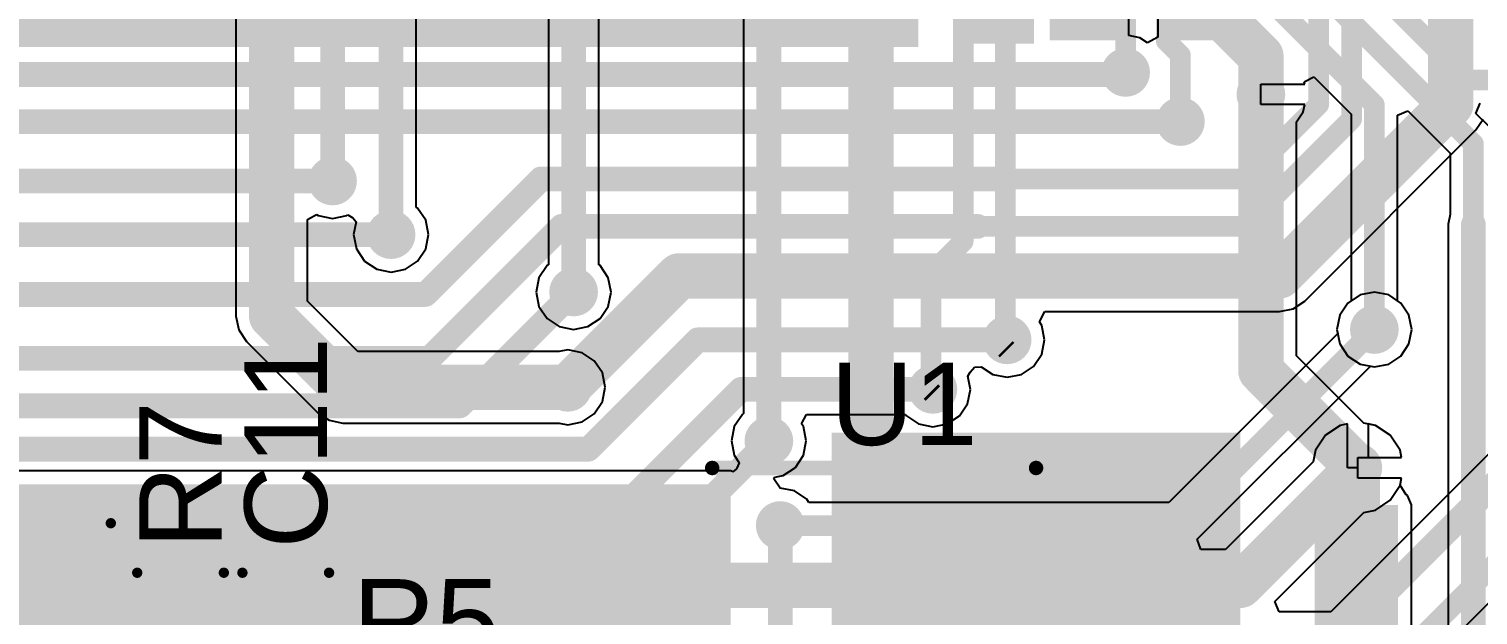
# Model space of a CAD drawing. Header units: millimetres. Extents: x 0 to 214, y 0 to 214.
# Drawn here: x 3.346 to 4.048, y 1.799 to 2.083 of the extents above; entities that cross this region are included whole.
import ezdxf

# ---------------------------------------------------------------- set-up
doc = ezdxf.new("R2010")
doc.units = ezdxf.units.MM
doc.header["$MEASUREMENT"] = 0
for name, color, linetype in [('BottomLayer', 5, 'Continuous'), ('BottomPaste', 16, 'Continuous'), ('BottomSolder', 6, 'Continuous'), ('TopLayer', 1, 'Continuous'), ('TopOverlay', 2, 'Continuous'), ('TopPaste', 8, 'Continuous'), ('TopSolder', 216, 'Continuous'), ('ViaHoleLayer', 16, 'Continuous')]:
    doc.layers.add(name, color=color, linetype=linetype)
doc.styles.add('Arial', font='', dxfattribs={"height": 0.2})
doc.styles.get('Arial').set_extended_font_data('Arial')

# ---------------------------------------------------------------- blocks, each defined once
blk = doc.blocks.new('RES_0603_B_4')
at = {"layer": 'BottomLayer'}
for points in [[(-0.045, -0.0175), (-0.045, 0.0175), (-0.015, 0.0175), (-0.015, -0.0175)], [(0.015, -0.0175), (0.015, 0.0175), (0.045, 0.0175), (0.045, -0.0175)]]:
    blk.add_hatch(color=5, dxfattribs=at).paths.add_polyline_path(points)
at = {"layer": 'BottomPaste'}
for points in [[(-0.045, -0.0175), (-0.045, 0.0175), (-0.015, 0.0175), (-0.015, -0.0175)], [(0.015, -0.0175), (0.015, 0.0175), (0.045, 0.0175), (0.045, -0.0175)]]:
    blk.add_hatch(color=16, dxfattribs=at).paths.add_polyline_path(points)
at = {"layer": 'BottomSolder'}
for points in [[(-0.049, -0.0215), (-0.049, 0.0215), (-0.011, 0.0215), (-0.011, -0.0215)], [(0.011, -0.0215), (0.011, 0.0215), (0.049, 0.0215), (0.049, -0.0215)]]:
    blk.add_hatch(color=6, dxfattribs=at).paths.add_polyline_path(points)
blk = doc.blocks.new('RES_0603_21')
at = {"layer": 'TopLayer'}
for points in [[(-0.015, 0.0175), (-0.015, -0.0175), (-0.045, -0.0175), (-0.045, 0.0175)], [(0.045, 0.0175), (0.045, -0.0175), (0.015, -0.0175), (0.015, 0.0175)]]:
    blk.add_hatch(color=1, dxfattribs=at).paths.add_polyline_path(points)
at = {"layer": 'TopPaste'}
for points in [[(-0.015, 0.0175), (-0.015, -0.0175), (-0.045, -0.0175), (-0.045, 0.0175)], [(0.045, 0.0175), (0.045, -0.0175), (0.015, -0.0175), (0.015, 0.0175)]]:
    blk.add_hatch(color=8, dxfattribs=at).paths.add_polyline_path(points)
at = {"layer": 'TopSolder'}
for points in [[(-0.011, 0.0215), (-0.011, -0.0215), (-0.049, -0.0215), (-0.049, 0.0215)], [(0.049, 0.0215), (0.049, -0.0215), (0.011, -0.0215), (0.011, 0.0215)]]:
    blk.add_hatch(color=216, dxfattribs=at).paths.add_polyline_path(points)
at = {"layer": 'TopOverlay', "const_width": 0.005}
for points in [[(0.049, 0.021), (-0.049, 0.021)], [(-0.049, -0.021), (-0.049, 0.021)], [(0.049, -0.021), (0.049, 0.021)], [(0.049, -0.021), (-0.049, -0.021)]]:
    blk.add_lwpolyline(points, dxfattribs=at)
at = {"layer": 'TopOverlay', "const_width": 0.0025}
for points in [[(-0.05025, 0.021, 1), (-0.04775, 0.021, 1)], [(-0.05025, 0.021, 1), (-0.04775, 0.021, 1)], [(0.04775, 0.021, 1), (0.05025, 0.021, 1)], [(0.04775, 0.021, 1), (0.05025, 0.021, 1)], [(-0.05025, -0.021, 1), (-0.04775, -0.021, 1)], [(-0.05025, -0.021, 1), (-0.04775, -0.021, 1)], [(0.04775, -0.021, 1), (0.05025, -0.021, 1)], [(0.04775, -0.021, 1), (0.05025, -0.021, 1)]]:
    blk.add_lwpolyline(points, format="xyb", close=True, dxfattribs=at)
blk = doc.blocks.new('C__0603_27')
at = {"layer": 'TopLayer'}
for points in [[(-0.015, 0.0175), (-0.015, -0.0175), (-0.045, -0.0175), (-0.045, 0.0175)], [(0.045, 0.0175), (0.045, -0.0175), (0.015, -0.0175), (0.015, 0.0175)]]:
    blk.add_hatch(color=1, dxfattribs=at).paths.add_polyline_path(points)
at = {"layer": 'TopPaste'}
for points in [[(-0.015, 0.0175), (-0.015, -0.0175), (-0.045, -0.0175), (-0.045, 0.0175)], [(0.045, 0.0175), (0.045, -0.0175), (0.015, -0.0175), (0.015, 0.0175)]]:
    blk.add_hatch(color=8, dxfattribs=at).paths.add_polyline_path(points)
at = {"layer": 'TopSolder'}
for points in [[(-0.01264, 0.01986), (-0.01264, -0.01986), (-0.04736, -0.01986), (-0.04736, 0.01986)], [(0.04736, 0.01986), (0.04736, -0.01986), (0.01264, -0.01986), (0.01264, 0.01986)]]:
    blk.add_hatch(color=216, dxfattribs=at).paths.add_polyline_path(points)
at = {"layer": 'TopOverlay', "const_width": 0.005}
for points in [[(-0.049, 0.021), (-0.018, 0.021)], [(-0.049, 0.021), (-0.049, -0.021)], [(0.018, 0.021), (0.049, 0.021)], [(0.049, 0.021), (0.049, -0.021)], [(-0.049, -0.021), (-0.018, -0.021)], [(0.018, -0.021), (0.049, -0.021)]]:
    blk.add_lwpolyline(points, dxfattribs=at)
at = {"layer": 'TopOverlay', "const_width": 0.0025}
for points in [[(-0.05025, 0.021, 1), (-0.04775, 0.021, 1)], [(-0.05025, 0.021, 1), (-0.04775, 0.021, 1)], [(-0.01925, 0.021, 1), (-0.01675, 0.021, 1)], [(0.01675, 0.021, 1), (0.01925, 0.021, 1)], [(0.04775, 0.021, 1), (0.05025, 0.021, 1)], [(0.04775, 0.021, 1), (0.05025, 0.021, 1)], [(-0.05025, -0.021, 1), (-0.04775, -0.021, 1)], [(-0.05025, -0.021, 1), (-0.04775, -0.021, 1)], [(-0.01925, -0.021, 1), (-0.01675, -0.021, 1)], [(0.01675, -0.021, 1), (0.01925, -0.021, 1)], [(0.04775, -0.021, 1), (0.05025, -0.021, 1)], [(0.04775, -0.021, 1), (0.05025, -0.021, 1)]]:
    blk.add_lwpolyline(points, format="xyb", close=True, dxfattribs=at)
blk = doc.blocks.new('RVT1E100M0405__31')
at = {"layer": 'TopLayer'}
for points in [[(-0.12205, 0.0315), (-0.01969, 0.0315), (-0.01969, -0.0315), (-0.12205, -0.0315)], [(0.01969, 0.0315), (0.12205, 0.0315), (0.12205, -0.0315), (0.01969, -0.0315)]]:
    blk.add_hatch(color=1, dxfattribs=at).paths.add_polyline_path(points)
at = {"layer": 'TopPaste'}
for points in [[(-0.12205, 0.0315), (-0.01969, 0.0315), (-0.01969, -0.0315), (-0.12205, -0.0315)], [(0.01969, 0.0315), (0.12205, 0.0315), (0.12205, -0.0315), (0.01969, -0.0315)]]:
    blk.add_hatch(color=8, dxfattribs=at).paths.add_polyline_path(points)
at = {"layer": 'TopSolder'}
for points in [[(-0.12605, 0.0355), (-0.01569, 0.0355), (-0.01569, -0.0355), (-0.12605, -0.0355)], [(0.01569, 0.0355), (0.12605, 0.0355), (0.12605, -0.0355), (0.01569, -0.0355)]]:
    blk.add_hatch(color=216, dxfattribs=at).paths.add_polyline_path(points)
at = {"layer": 'TopOverlay', "const_width": 0.005}
for points in [[(-0.037, 0.087), (-0.08325, 0.04075)], [(-0.037, 0.087), (0.085, 0.087)], [(0.085, 0.087), (0.085, 0.039)], [(-0.108, 0.065), (-0.108, 0.037)], [(-0.122, 0.051), (-0.094, 0.051)], [(-0.08325, 0.04075), (-0.08325, 0.035)], [(-0.08325, -0.035), (-0.08325, -0.04075)], [(-0.08325, -0.04075), (-0.037, -0.087)], [(0.085, -0.039), (0.085, -0.087)], [(-0.037, -0.087), (0.085, -0.087)]]:
    blk.add_lwpolyline(points, dxfattribs=at)
at = {"layer": 'TopOverlay', "const_width": 0.0025}
for points in [[(-0.03825, 0.087, 1), (-0.03575, 0.087, 1)], [(-0.03825, 0.087, 1), (-0.03575, 0.087, 1)], [(0.08375, 0.087, 1), (0.08625, 0.087, 1)], [(0.08375, 0.087, 1), (0.08625, 0.087, 1)], [(-0.10925, 0.065, 1), (-0.10675, 0.065, 1)], [(-0.12325, 0.051, 1), (-0.12075, 0.051, 1)], [(-0.09525, 0.051, 1), (-0.09275, 0.051, 1)], [(-0.0845, 0.04075, 1), (-0.082, 0.04075, 1)], [(-0.0845, 0.04075, 1), (-0.082, 0.04075, 1)], [(-0.10925, 0.037, 1), (-0.10675, 0.037, 1)], [(-0.0845, 0.035, 1), (-0.082, 0.035, 1)], [(0.08375, 0.039, 1), (0.08625, 0.039, 1)], [(-0.0845, -0.035, 1), (-0.082, -0.035, 1)], [(-0.0845, -0.04075, 1), (-0.082, -0.04075, 1)], [(-0.0845, -0.04075, 1), (-0.082, -0.04075, 1)], [(0.08375, -0.039, 1), (0.08625, -0.039, 1)], [(-0.03825, -0.087, 1), (-0.03575, -0.087, 1)], [(-0.03825, -0.087, 1), (-0.03575, -0.087, 1)], [(0.08375, -0.087, 1), (0.08625, -0.087, 1)], [(0.08375, -0.087, 1), (0.08625, -0.087, 1)]]:
    blk.add_lwpolyline(points, format="xyb", close=True, dxfattribs=at)
blk = doc.blocks.new('SOIC_8_266')
at = {"layer": 'TopLayer'}
for points in [[(-0.0735, 0.0622), (-0.1365, 0.0622), (-0.1365, 0.0878), (-0.0735, 0.0878)], [(0.13909, 0.0622), (0.0761, 0.0622), (0.0761, 0.0878), (0.13909, 0.0878)], [(-0.0735, 0.0122), (-0.1365, 0.0122), (-0.1365, 0.0378), (-0.0735, 0.0378)], [(0.13909, 0.0122), (0.0761, 0.0122), (0.0761, 0.0378), (0.13909, 0.0378)], [(-0.0735, -0.0378), (-0.1365, -0.0378), (-0.1365, -0.0122), (-0.0735, -0.0122)], [(0.13909, -0.0378), (0.0761, -0.0378), (0.0761, -0.0122), (0.13909, -0.0122)], [(-0.0735, -0.0878), (-0.1365, -0.0878), (-0.1365, -0.0622), (-0.0735, -0.0622)], [(0.13909, -0.0878), (0.0761, -0.0878), (0.0761, -0.0622), (0.13909, -0.0622)]]:
    blk.add_hatch(color=1, dxfattribs=at).paths.add_polyline_path(points)
at = {"layer": 'TopPaste'}
for points in [[(-0.0735, 0.0622), (-0.1365, 0.0622), (-0.1365, 0.0878), (-0.0735, 0.0878)], [(0.13909, 0.0622), (0.0761, 0.0622), (0.0761, 0.0878), (0.13909, 0.0878)], [(-0.0735, 0.0122), (-0.1365, 0.0122), (-0.1365, 0.0378), (-0.0735, 0.0378)], [(0.13909, 0.0122), (0.0761, 0.0122), (0.0761, 0.0378), (0.13909, 0.0378)], [(-0.0735, -0.0378), (-0.1365, -0.0378), (-0.1365, -0.0122), (-0.0735, -0.0122)], [(0.13909, -0.0378), (0.0761, -0.0378), (0.0761, -0.0122), (0.13909, -0.0122)], [(-0.0735, -0.0878), (-0.1365, -0.0878), (-0.1365, -0.0622), (-0.0735, -0.0622)], [(0.13909, -0.0878), (0.0761, -0.0878), (0.0761, -0.0622), (0.13909, -0.0622)]]:
    blk.add_hatch(color=8, dxfattribs=at).paths.add_polyline_path(points)
at = {"layer": 'TopSolder'}
for points in [[(-0.0695, 0.0582), (-0.1405, 0.0582), (-0.1405, 0.0918), (-0.0695, 0.0918)], [(0.14309, 0.0582), (0.0721, 0.0582), (0.0721, 0.0918), (0.14309, 0.0918)], [(-0.0695, 0.0082), (-0.1405, 0.0082), (-0.1405, 0.0418), (-0.0695, 0.0418)], [(0.14309, 0.0082), (0.0721, 0.0082), (0.0721, 0.0418), (0.14309, 0.0418)], [(-0.0695, -0.0418), (-0.1405, -0.0418), (-0.1405, -0.0082), (-0.0695, -0.0082)], [(0.14309, -0.0418), (0.0721, -0.0418), (0.0721, -0.0082), (0.14309, -0.0082)], [(-0.0695, -0.0918), (-0.1405, -0.0918), (-0.1405, -0.0582), (-0.0695, -0.0582)], [(0.14309, -0.0918), (0.0721, -0.0918), (0.0721, -0.0582), (0.14309, -0.0582)]]:
    blk.add_hatch(color=216, dxfattribs=at).paths.add_polyline_path(points)
at = {"layer": 'TopOverlay'}
for points, const_width in [([(-0.12253, 0.101, 1), (-0.13147, 0.101, 1)], 0.007), ([(-0.13322, 0.101, 1), (-0.12972, 0.101, 1)], 0.0035), ([(-0.12428, 0.101, 1), (-0.12078, 0.101, 1)], 0.0035), ([(-0.08025, 0.098, 1), (-0.07675, 0.098, 1)], 0.0035), ([(0.07675, 0.098, 1), (0.08025, 0.098, 1)], 0.0035), ([(-0.08025, -0.1, 1), (-0.07675, -0.1, 1)], 0.0035), ([(0.07675, -0.1, 1), (0.08025, -0.1, 1)], 0.0035)]:
    blk.add_lwpolyline(points, format="xyb", close=True, dxfattribs=dict(at, const_width=const_width))
at = {"layer": 'TopOverlay', "const_width": 0.007}
for points in [[(0.0785, 0.098), (-0.0785, 0.098)], [(0.0785, -0.1), (-0.0785, -0.1)]]:
    blk.add_lwpolyline(points, dxfattribs=at)
blk = doc.blocks.new('C__0603_B_351')
at = {"layer": 'BottomLayer'}
for points in [[(-0.045, -0.0175), (-0.045, 0.0175), (-0.015, 0.0175), (-0.015, -0.0175)], [(0.015, -0.0175), (0.015, 0.0175), (0.045, 0.0175), (0.045, -0.0175)]]:
    blk.add_hatch(color=5, dxfattribs=at).paths.add_polyline_path(points)
at = {"layer": 'BottomPaste'}
for points in [[(-0.045, -0.0175), (-0.045, 0.0175), (-0.015, 0.0175), (-0.015, -0.0175)], [(0.015, -0.0175), (0.015, 0.0175), (0.045, 0.0175), (0.045, -0.0175)]]:
    blk.add_hatch(color=16, dxfattribs=at).paths.add_polyline_path(points)
at = {"layer": 'BottomSolder'}
for points in [[(-0.04736, -0.01986), (-0.04736, 0.01986), (-0.01264, 0.01986), (-0.01264, -0.01986)], [(0.01264, -0.01986), (0.01264, 0.01986), (0.04736, 0.01986), (0.04736, -0.01986)]]:
    blk.add_hatch(color=6, dxfattribs=at).paths.add_polyline_path(points)

msp = doc.modelspace()

# ---------------------------------------------------------------- hatches: boundary and pattern name
at = {"layer": 'BottomLayer'}
msp.add_hatch(color=5, dxfattribs=at).paths.add_polyline_path([(3.255, 2.074), (3.777, 2.074), (3.777, 2.145), (3.255, 2.145)])
h = msp.add_hatch(color=5, dxfattribs=at)
edge = h.paths.add_edge_path()
edge.add_arc((3.87744, 2.06162), 0.01181, 0, 360)
h = msp.add_hatch(color=5, dxfattribs=at)
edge = h.paths.add_edge_path()
edge.add_arc((3.943, 2.051), 0.01181, 0, 360)
h = msp.add_hatch(color=5, dxfattribs=at)
edge = h.paths.add_edge_path()
edge.add_arc((3.904, 2.03781), 0.01181, 0, 360)
h = msp.add_hatch(color=5, dxfattribs=at)
edge = h.paths.add_edge_path()
edge.add_arc((3.493, 2.009), 0.01181, 0, 360)
h = msp.add_hatch(color=5, dxfattribs=at)
edge = h.paths.add_edge_path()
edge.add_arc((3.52137, 1.983), 0.01181, 0, 360)
h = msp.add_hatch(color=5, dxfattribs=at)
edge = h.paths.add_edge_path()
edge.add_arc((3.60984, 1.95519), 0.01181, 0, 360)
h = msp.add_hatch(color=5, dxfattribs=at)
edge = h.paths.add_edge_path()
edge.add_arc((3.998, 1.937), 0.01181, 0, 360)
h = msp.add_hatch(color=5, dxfattribs=at)
edge = h.paths.add_edge_path()
edge.add_arc((3.82, 1.932), 0.01181, 0, 360)
h = msp.add_hatch(color=5, dxfattribs=at)
edge = h.paths.add_edge_path()
edge.add_arc((3.607, 1.909), 0.01181, 0, 360)
h = msp.add_hatch(color=5, dxfattribs=at)
edge = h.paths.add_edge_path()
edge.add_arc((3.784, 1.908), 0.01181, 0, 360)
h = msp.add_hatch(color=5, dxfattribs=at)
edge = h.paths.add_edge_path()
edge.add_arc((3.7045, 1.883), 0.01181, 0, 360)
h = msp.add_hatch(color=5, dxfattribs=at)
edge = h.paths.add_edge_path()
edge.add_arc((3.99, 1.87), 0.01181, 0, 360)
h = msp.add_hatch(color=5, dxfattribs=at)
edge = h.paths.add_edge_path()
edge.add_arc((3.71, 1.842), 0.01181, 0, 360)
h = msp.add_hatch(color=5, dxfattribs=at)
edge = h.paths.add_edge_path()
edge.add_arc((3.671, 1.813), 0.01181, 0, 360)
at = {"layer": 'BottomSolder'}
h = msp.add_hatch(color=6, dxfattribs=at)
edge = h.paths.add_edge_path()
edge.add_arc((3.87744, 2.06162), 0.00591, 0, 360)
h = msp.add_hatch(color=6, dxfattribs=at)
edge = h.paths.add_edge_path()
edge.add_arc((3.943, 2.051), 0.00591, 0, 360)
h = msp.add_hatch(color=6, dxfattribs=at)
edge = h.paths.add_edge_path()
edge.add_arc((3.904, 2.03781), 0.00591, 0, 360)
h = msp.add_hatch(color=6, dxfattribs=at)
edge = h.paths.add_edge_path()
edge.add_arc((3.493, 2.009), 0.00591, 0, 360)
h = msp.add_hatch(color=6, dxfattribs=at)
edge = h.paths.add_edge_path()
edge.add_arc((3.52137, 1.983), 0.00591, 0, 360)
h = msp.add_hatch(color=6, dxfattribs=at)
edge = h.paths.add_edge_path()
edge.add_arc((3.60984, 1.95519), 0.00591, 0, 360)
h = msp.add_hatch(color=6, dxfattribs=at)
edge = h.paths.add_edge_path()
edge.add_arc((3.998, 1.937), 0.00591, 0, 360)
h = msp.add_hatch(color=6, dxfattribs=at)
edge = h.paths.add_edge_path()
edge.add_arc((3.82, 1.932), 0.00591, 0, 360)
h = msp.add_hatch(color=6, dxfattribs=at)
edge = h.paths.add_edge_path()
edge.add_arc((3.607, 1.909), 0.00591, 0, 360)
h = msp.add_hatch(color=6, dxfattribs=at)
edge = h.paths.add_edge_path()
edge.add_arc((3.784, 1.908), 0.00591, 0, 360)
h = msp.add_hatch(color=6, dxfattribs=at)
edge = h.paths.add_edge_path()
edge.add_arc((3.7045, 1.883), 0.00591, 0, 360)
h = msp.add_hatch(color=6, dxfattribs=at)
edge = h.paths.add_edge_path()
edge.add_arc((3.99, 1.87), 0.00591, 0, 360)
h = msp.add_hatch(color=6, dxfattribs=at)
edge = h.paths.add_edge_path()
edge.add_arc((3.71, 1.842), 0.00591, 0, 360)
h = msp.add_hatch(color=6, dxfattribs=at)
edge = h.paths.add_edge_path()
edge.add_arc((3.671, 1.813), 0.00591, 0, 360)
at = {"layer": 'TopLayer'}
h = msp.add_hatch(color=1, dxfattribs=at)
edge = h.paths.add_edge_path()
edge.add_arc((3.87744, 2.06162), 0.01181, 0, 360)
h = msp.add_hatch(color=1, dxfattribs=at)
edge = h.paths.add_edge_path()
edge.add_arc((3.943, 2.051), 0.01181, 0, 360)
h = msp.add_hatch(color=1, dxfattribs=at)
edge = h.paths.add_edge_path()
edge.add_arc((3.904, 2.03781), 0.01181, 0, 360)
h = msp.add_hatch(color=1, dxfattribs=at)
edge = h.paths.add_edge_path()
edge.add_arc((3.493, 2.009), 0.01181, 0, 360)
h = msp.add_hatch(color=1, dxfattribs=at)
edge = h.paths.add_edge_path()
edge.add_arc((3.52137, 1.983), 0.01181, 0, 360)
h = msp.add_hatch(color=1, dxfattribs=at)
edge = h.paths.add_edge_path()
edge.add_arc((3.60984, 1.95519), 0.01181, 0, 360)
h = msp.add_hatch(color=1, dxfattribs=at)
edge = h.paths.add_edge_path()
edge.add_arc((3.998, 1.937), 0.01181, 0, 360)
h = msp.add_hatch(color=1, dxfattribs=at)
edge = h.paths.add_edge_path()
edge.add_arc((3.82, 1.932), 0.01181, 0, 360)
h = msp.add_hatch(color=1, dxfattribs=at)
edge = h.paths.add_edge_path()
edge.add_arc((3.607, 1.909), 0.01181, 0, 360)
h = msp.add_hatch(color=1, dxfattribs=at)
edge = h.paths.add_edge_path()
edge.add_arc((3.784, 1.908), 0.01181, 0, 360)
h = msp.add_hatch(color=1, dxfattribs=at)
edge = h.paths.add_edge_path()
edge.add_arc((3.7045, 1.883), 0.01181, 0, 360)
for points in [[(3.735, 1.778), (3.933, 1.778), (3.933, 1.887), (3.735, 1.887)], [(3.165, 1.775), (3.686, 1.775), (3.686, 1.862), (3.165, 1.862)], [(3.969, 1.66889), (4.00952, 1.66889), (4.00952, 1.852), (3.969, 1.852)]]:
    msp.add_hatch(color=1, dxfattribs=at).paths.add_polyline_path(points)
h = msp.add_hatch(color=1, dxfattribs=at)
edge = h.paths.add_edge_path()
edge.add_arc((3.99, 1.87), 0.01181, 0, 360)
h = msp.add_hatch(color=1, dxfattribs=at)
edge = h.paths.add_edge_path()
edge.add_arc((3.71, 1.842), 0.01181, 0, 360)
h = msp.add_hatch(color=1, dxfattribs=at)
edge = h.paths.add_edge_path()
edge.add_arc((3.671, 1.813), 0.01181, 0, 360)
at = {"layer": 'TopSolder'}
h = msp.add_hatch(color=216, dxfattribs=at)
edge = h.paths.add_edge_path()
edge.add_arc((3.87744, 2.06162), 0.00591, 0, 360)
h = msp.add_hatch(color=216, dxfattribs=at)
edge = h.paths.add_edge_path()
edge.add_arc((3.943, 2.051), 0.00591, 0, 360)
h = msp.add_hatch(color=216, dxfattribs=at)
edge = h.paths.add_edge_path()
edge.add_arc((3.904, 2.03781), 0.00591, 0, 360)
h = msp.add_hatch(color=216, dxfattribs=at)
edge = h.paths.add_edge_path()
edge.add_arc((3.493, 2.009), 0.00591, 0, 360)
h = msp.add_hatch(color=216, dxfattribs=at)
edge = h.paths.add_edge_path()
edge.add_arc((3.52137, 1.983), 0.00591, 0, 360)
h = msp.add_hatch(color=216, dxfattribs=at)
edge = h.paths.add_edge_path()
edge.add_arc((3.60984, 1.95519), 0.00591, 0, 360)
h = msp.add_hatch(color=216, dxfattribs=at)
edge = h.paths.add_edge_path()
edge.add_arc((3.998, 1.937), 0.00591, 0, 360)
h = msp.add_hatch(color=216, dxfattribs=at)
edge = h.paths.add_edge_path()
edge.add_arc((3.82, 1.932), 0.00591, 0, 360)
h = msp.add_hatch(color=216, dxfattribs=at)
edge = h.paths.add_edge_path()
edge.add_arc((3.607, 1.909), 0.00591, 0, 360)
h = msp.add_hatch(color=216, dxfattribs=at)
edge = h.paths.add_edge_path()
edge.add_arc((3.784, 1.908), 0.00591, 0, 360)
h = msp.add_hatch(color=216, dxfattribs=at)
edge = h.paths.add_edge_path()
edge.add_arc((3.7045, 1.883), 0.00591, 0, 360)
h = msp.add_hatch(color=216, dxfattribs=at)
edge = h.paths.add_edge_path()
edge.add_arc((3.99, 1.87), 0.00591, 0, 360)
h = msp.add_hatch(color=216, dxfattribs=at)
edge = h.paths.add_edge_path()
edge.add_arc((3.71, 1.842), 0.00591, 0, 360)
h = msp.add_hatch(color=216, dxfattribs=at)
edge = h.paths.add_edge_path()
edge.add_arc((3.671, 1.813), 0.00591, 0, 360)
at = {"layer": 'ViaHoleLayer'}
h = msp.add_hatch(color=16, dxfattribs=at)
edge = h.paths.add_edge_path()
edge.add_arc((3.87744, 2.06162), 0.00591, 0, 360)
h = msp.add_hatch(color=16, dxfattribs=at)
edge = h.paths.add_edge_path()
edge.add_arc((3.943, 2.051), 0.00591, 0, 360)
h = msp.add_hatch(color=16, dxfattribs=at)
edge = h.paths.add_edge_path()
edge.add_arc((3.904, 2.03781), 0.00591, 0, 360)
h = msp.add_hatch(color=16, dxfattribs=at)
edge = h.paths.add_edge_path()
edge.add_arc((3.493, 2.009), 0.00591, 0, 360)
h = msp.add_hatch(color=16, dxfattribs=at)
edge = h.paths.add_edge_path()
edge.add_arc((3.52137, 1.983), 0.00591, 0, 360)
h = msp.add_hatch(color=16, dxfattribs=at)
edge = h.paths.add_edge_path()
edge.add_arc((3.60984, 1.95519), 0.00591, 0, 360)
h = msp.add_hatch(color=16, dxfattribs=at)
edge = h.paths.add_edge_path()
edge.add_arc((3.998, 1.937), 0.00591, 0, 360)
h = msp.add_hatch(color=16, dxfattribs=at)
edge = h.paths.add_edge_path()
edge.add_arc((3.82, 1.932), 0.00591, 0, 360)
h = msp.add_hatch(color=16, dxfattribs=at)
edge = h.paths.add_edge_path()
edge.add_arc((3.607, 1.909), 0.00591, 0, 360)
h = msp.add_hatch(color=16, dxfattribs=at)
edge = h.paths.add_edge_path()
edge.add_arc((3.784, 1.908), 0.00591, 0, 360)
h = msp.add_hatch(color=16, dxfattribs=at)
edge = h.paths.add_edge_path()
edge.add_arc((3.7045, 1.883), 0.00591, 0, 360)
h = msp.add_hatch(color=16, dxfattribs=at)
edge = h.paths.add_edge_path()
edge.add_arc((3.99, 1.87), 0.00591, 0, 360)
h = msp.add_hatch(color=16, dxfattribs=at)
edge = h.paths.add_edge_path()
edge.add_arc((3.71, 1.842), 0.00591, 0, 360)
h = msp.add_hatch(color=16, dxfattribs=at)
edge = h.paths.add_edge_path()
edge.add_arc((3.671, 1.813), 0.00591, 0, 360)

# ---------------------------------------------------------------- linework, layer by layer
at = {"layer": 'BottomLayer'}
for p, q in [((3.879, 2.07947), (3.879, 2.1205)), ((3.893, 2.092), (3.893, 2.07866)), ((3.88439, 2.0784), (3.879, 2.07947)), ((3.888, 2.07599), (3.88439, 2.0784)), ((3.893, 2.07866), (3.888, 2.07599)), ((4.04726, 2.03374), (4.05076, 2.03899)), ((3.96426, 1.95074), (4.04726, 2.03374)), ((3.99105, 1.95378), (3.98516, 1.94984)), ((3.998, 1.95516), (3.99105, 1.95378)), ((4.00495, 1.95378), (3.998, 1.95516)), ((4.01084, 1.94984), (4.00495, 1.95378)), ((3.83563, 1.94067), (3.8383, 1.94567)), ((3.8383, 1.94567), (3.952, 1.94567)), ((3.952, 1.94567), (3.95863, 1.94699)), ((3.95863, 1.94699), (3.96426, 1.95074)), ((3.98516, 1.94984), (3.98122, 1.94395)), ((4.01478, 1.94395), (4.01084, 1.94984)), ((3.83678, 1.93895), (3.83563, 1.94067)), ((3.83816, 1.932), (3.83678, 1.93895)), ((3.98122, 1.94395), (3.97984, 1.937)), ((4.01616, 1.937), (4.01478, 1.94395)), ((3.83678, 1.92505), (3.83816, 1.932)), ((3.98022, 1.93508), (3.89835, 1.85322)), ((3.97984, 1.937), (3.98022, 1.93508)), ((4.01478, 1.93005), (4.01616, 1.937)), ((3.83284, 1.91916), (3.83678, 1.92505)), ((4.01084, 1.92416), (4.01478, 1.93005)), ((3.80207, 1.91628), (3.80413, 1.91875)), ((3.80413, 1.91875), (3.80743, 1.91898)), ((3.80743, 1.91898), (3.81305, 1.91522)), ((3.82695, 1.91522), (3.83284, 1.91916)), ((3.91219, 1.83533), (3.99608, 1.91922)), ((3.99608, 1.91922), (3.998, 1.91884)), ((3.998, 1.91884), (4.00495, 1.92022)), ((4.00495, 1.92022), (4.01084, 1.92416)), ((3.80089, 1.91441), (3.80207, 1.91628)), ((3.80216, 1.908), (3.80089, 1.91441)), ((3.81305, 1.91522), (3.82, 1.91384)), ((3.82, 1.91384), (3.82695, 1.91522)), ((3.80078, 1.90105), (3.80216, 1.908)), ((3.79684, 1.89516), (3.80078, 1.90105)), ((3.72034, 1.89136), (3.7227, 1.89576)), ((3.72128, 1.88995), (3.72034, 1.89136)), ((3.72266, 1.883), (3.72128, 1.88995)), ((3.7227, 1.89576), (3.77075, 1.89576)), ((3.77075, 1.89576), (3.77116, 1.89516)), ((3.77116, 1.89516), (3.77705, 1.89122)), ((3.77705, 1.89122), (3.784, 1.88984)), ((3.784, 1.88984), (3.79095, 1.89122)), ((3.79095, 1.89122), (3.79684, 1.89516)), ((3.98149, 1.89055), (3.97428, 1.88572)), ((3.985, 1.89124), (3.98149, 1.89055)), ((3.985, 1.87), (3.985, 1.89124)), ((3.99851, 1.89055), (3.995, 1.89124)), ((3.995, 1.89124), (3.995, 1.875)), ((4.00572, 1.88572), (3.99851, 1.89055)), ((3.72128, 1.87605), (3.72266, 1.883)), ((3.97428, 1.88572), (3.96945, 1.87851)), ((4.01055, 1.87851), (4.00572, 1.88572)), ((3.71734, 1.87016), (3.72128, 1.87605)), ((3.96945, 1.87851), (3.96833, 1.87284)), ((4.05576, 1.87907), (3.97693, 1.80024)), ((4.01124, 1.875), (4.01055, 1.87851)), ((3.71145, 1.86622), (3.71734, 1.87016)), ((3.96833, 1.87284), (3.92582, 1.83033)), ((3.99, 1.87), (3.985, 1.87)), ((3.99, 1.865), (3.99, 1.87)), ((3.995, 1.875), (4.01124, 1.875)), ((3.70698, 1.86466), (3.70738, 1.86541)), ((3.71, 1.86016), (3.70698, 1.86466)), ((3.70738, 1.86541), (3.71145, 1.86622)), ((4.01124, 1.865), (3.99, 1.865)), ((4.00572, 1.85428), (4.01055, 1.86149)), ((4.01055, 1.86149), (4.01124, 1.865)), ((3.71695, 1.85878), (3.71, 1.86016)), ((3.72284, 1.85484), (3.71695, 1.85878)), ((3.72393, 1.85322), (3.72284, 1.85484)), ((3.89835, 1.85322), (3.72393, 1.85322)), ((3.94975, 1.80524), (3.99284, 1.84833)), ((3.99284, 1.84833), (3.99851, 1.84945)), ((3.99851, 1.84945), (4.00572, 1.85428)), ((4.00993, 1.76107), (4.10193, 1.85307)), ((3.91397, 1.83035), (3.91219, 1.83533)), ((3.91399, 1.83033), (3.91397, 1.83035)), ((3.92582, 1.83033), (3.91399, 1.83033)), ((3.95182, 1.80024), (3.94975, 1.80524)), ((3.97693, 1.80024), (3.95182, 1.80024))]:
    msp.add_line(p, q, dxfattribs=at)
for points, const_width in [([(3.987, 2.039), (3.987, 2.394)], 0.01), ([(3.971, 2.046), (3.971, 2.376)], 0.01), ([(4.035, 2.046), (4.035, 2.116)], 0.022), ([(3.918, 2.0945), (3.943, 2.0695)], 0.022), ([(3.943, 2.051), (3.943, 2.0695)], 0.022), ([(3.19938, 2.06062), (3.87744, 2.06062)], 0.012), ([(3.952, 1.963), (4.035, 2.046)], 0.022), ([(3.935, 2.01), (3.971, 2.046)], 0.01), ([(2.87781, 2.03781), (3.904, 2.03781)], 0.012), ([(3.935, 1.987), (3.987, 2.039)], 0.01), ([(3.538, 1.954), (3.594, 2.01)], 0.012), ([(3.594, 2.01), (3.815, 2.01)], 0.012), ([(3.18237, 2.009), (3.493, 2.009)], 0.012), ([(3.815, 2.01), (3.935, 2.01)], 0.01), ([(3.18182, 1.983), (3.52137, 1.983)], 0.012), ([(3.54, 1.923), (3.604, 1.987)], 0.012), ([(3.604, 1.987), (3.80563, 1.987)], 0.012), ([(3.80563, 1.987), (3.825, 1.987)], 0.01), ([(3.825, 1.987), (3.935, 1.987)], 0.01), ([(3.607, 1.909), (3.661, 1.963)], 0.022), ([(3.661, 1.963), (3.952, 1.963)], 0.022), ([(3.17828, 1.954), (3.538, 1.954)], 0.012), ([(3.55465, 1.9), (3.60984, 1.95519)], 0.012), ([(3.903, 1.842), (3.998, 1.937)], 0.01), ([(3.617, 1.879), (3.67, 1.932)], 0.012), ([(3.67, 1.932), (3.82, 1.932)], 0.012), ([(3.17273, 1.923), (3.54, 1.923)], 0.012), ([(3.6333, 1.8503), (3.691, 1.908)], 0.012), ([(3.691, 1.908), (3.784, 1.908)], 0.012), ([(3.17519, 1.9), (3.55465, 1.9)], 0.012), ([(3.252, 1.879), (3.617, 1.879)], 0.012), ([(3.6475, 1.826), (3.7045, 1.883)], 0.012), ([(3.933, 1.813), (3.99, 1.87)], 0.022), ([(3.982, 1.788), (4.068, 1.874)], 0.012), ([(4.002, 1.769), (4.094, 1.861)], 0.01), ([(3.24876, 1.8503), (3.6333, 1.8503)], 0.012), ([(3.71, 1.842), (3.903, 1.842)], 0.01), ([(3.24991, 1.826), (3.6475, 1.826)], 0.012), ([(3.671, 1.813), (3.933, 1.813)], 0.022)]:
    msp.add_lwpolyline(points, dxfattribs=dict(at, const_width=const_width))
for points, const_width in [([(3.9375, 2.0695, 1), (3.9485, 2.0695, 1)], 0.011), ([(3.9375, 2.0695, 1), (3.9485, 2.0695, 1)], 0.011), ([(3.87444, 2.06062, 1), (3.88044, 2.06062, 1)], 0.006), ([(3.9375, 2.051, 1), (3.9485, 2.051, 1)], 0.011), ([(4.0295, 2.046, 1), (4.0405, 2.046, 1)], 0.011), ([(4.0295, 2.046, 1), (4.0405, 2.046, 1)], 0.011), ([(3.9685, 2.046, 1), (3.9735, 2.046, 1)], 0.005), ([(3.9685, 2.046, 1), (3.9735, 2.046, 1)], 0.005), ([(3.901, 2.03781, 1), (3.907, 2.03781, 1)], 0.006), ([(3.9845, 2.039, 1), (3.9895, 2.039, 1)], 0.005), ([(3.9845, 2.039, 1), (3.9895, 2.039, 1)], 0.005), ([(3.591, 2.01, 1), (3.597, 2.01, 1)], 0.006), ([(3.591, 2.01, 1), (3.597, 2.01, 1)], 0.006), ([(3.812, 2.01, 1), (3.818, 2.01, 1)], 0.006), ([(3.49, 2.009, 1), (3.496, 2.009, 1)], 0.006), ([(3.8125, 2.01, 1), (3.8175, 2.01, 1)], 0.005), ([(3.9325, 2.01, 1), (3.9375, 2.01, 1)], 0.005), ([(3.9325, 2.01, 1), (3.9375, 2.01, 1)], 0.005), ([(3.51837, 1.983, 1), (3.52437, 1.983, 1)], 0.006), ([(3.601, 1.987, 1), (3.607, 1.987, 1)], 0.006), ([(3.601, 1.987, 1), (3.607, 1.987, 1)], 0.006), ([(3.80263, 1.987, 1), (3.80863, 1.987, 1)], 0.006), ([(3.80313, 1.987, 1), (3.80813, 1.987, 1)], 0.005), ([(3.8225, 1.987, 1), (3.8275, 1.987, 1)], 0.005), ([(3.8225, 1.987, 1), (3.8275, 1.987, 1)], 0.005), ([(3.9325, 1.987, 1), (3.9375, 1.987, 1)], 0.005), ([(3.9325, 1.987, 1), (3.9375, 1.987, 1)], 0.005), ([(3.6555, 1.963, 1), (3.6665, 1.963, 1)], 0.011), ([(3.6555, 1.963, 1), (3.6665, 1.963, 1)], 0.011), ([(3.9465, 1.963, 1), (3.9575, 1.963, 1)], 0.011), ([(3.9465, 1.963, 1), (3.9575, 1.963, 1)], 0.011), ([(3.535, 1.954, 1), (3.541, 1.954, 1)], 0.006), ([(3.535, 1.954, 1), (3.541, 1.954, 1)], 0.006), ([(3.60684, 1.95519, 1), (3.61284, 1.95519, 1)], 0.006), ([(3.9955, 1.937, 1), (4.0005, 1.937, 1)], 0.005), ([(3.667, 1.932, 1), (3.673, 1.932, 1)], 0.006), ([(3.667, 1.932, 1), (3.673, 1.932, 1)], 0.006), ([(3.817, 1.932, 1), (3.823, 1.932, 1)], 0.006), ([(3.537, 1.923, 1), (3.543, 1.923, 1)], 0.006), ([(3.537, 1.923, 1), (3.543, 1.923, 1)], 0.006), ([(3.6015, 1.909, 1), (3.6125, 1.909, 1)], 0.011), ([(3.688, 1.908, 1), (3.694, 1.908, 1)], 0.006), ([(3.688, 1.908, 1), (3.694, 1.908, 1)], 0.006), ([(3.781, 1.908, 1), (3.787, 1.908, 1)], 0.006), ([(3.55165, 1.9, 1), (3.55765, 1.9, 1)], 0.006), ([(3.55165, 1.9, 1), (3.55765, 1.9, 1)], 0.006), ([(3.614, 1.879, 1), (3.62, 1.879, 1)], 0.006), ([(3.614, 1.879, 1), (3.62, 1.879, 1)], 0.006), ([(3.7015, 1.883, 1), (3.7075, 1.883, 1)], 0.006), ([(3.9845, 1.87, 1), (3.9955, 1.87, 1)], 0.011), ([(3.6303, 1.8503, 1), (3.6363, 1.8503, 1)], 0.006), ([(3.6303, 1.8503, 1), (3.6363, 1.8503, 1)], 0.006), ([(3.7075, 1.842, 1), (3.7125, 1.842, 1)], 0.005), ([(3.9005, 1.842, 1), (3.9055, 1.842, 1)], 0.005), ([(3.9005, 1.842, 1), (3.9055, 1.842, 1)], 0.005), ([(3.6445, 1.826, 1), (3.6505, 1.826, 1)], 0.006), ([(3.6445, 1.826, 1), (3.6505, 1.826, 1)], 0.006), ([(3.6655, 1.813, 1), (3.6765, 1.813, 1)], 0.011), ([(3.9275, 1.813, 1), (3.9385, 1.813, 1)], 0.011), ([(3.9275, 1.813, 1), (3.9385, 1.813, 1)], 0.011)]:
    msp.add_lwpolyline(points, format="xyb", close=True, dxfattribs=dict(at, const_width=const_width))
at = {"layer": 'TopLayer'}
for p, q in [((3.53361, 1.99625), (3.53361, 2.39731)), ((3.44617, 2.16534), (3.44617, 1.9435)), ((3.62207, 1.96843), (3.62207, 2.15855)), ((3.5976, 2.15409), (3.5976, 1.96843)), ((3.69226, 2.09543), (3.69226, 1.89625)), ((3.96404, 2.05703), (3.96865, 2.05949)), ((3.96865, 2.05949), (3.98678, 2.04135)), ((3.943, 2.046), (3.943, 2.056)), ((3.943, 2.056), (3.96424, 2.056)), ((3.96424, 2.056), (3.96404, 2.05703)), ((3.96424, 2.046), (3.943, 2.046)), ((3.96355, 2.04249), (3.96424, 2.046)), ((4.04719, 2.04178), (4.04926, 2.04678)), ((3.96033, 2.03768), (3.96355, 2.04249)), ((3.96033, 1.92418), (3.96033, 2.03768)), ((3.98678, 2.04135), (3.98678, 1.95093)), ((4.00922, 2.04097), (4.01422, 2.04304)), ((4.00922, 1.95093), (4.00922, 2.04097)), ((4.01422, 2.04304), (4.03478, 2.02247)), ((4.05393, 2.03504), (4.04719, 2.04178)), ((4.03478, 2.02247), (4.03478, 1.99281)), ((3.53421, 1.99584), (3.53361, 1.99625)), ((3.53815, 1.98995), (3.53421, 1.99584)), ((3.48083, 1.99041), (3.48524, 1.99276)), ((3.48083, 1.95068), (3.48083, 1.99041)), ((3.48524, 1.99276), (3.48605, 1.99222)), ((3.48605, 1.99222), (3.493, 1.99084)), ((3.493, 1.99084), (3.49995, 1.99222)), ((3.49995, 1.99222), (3.5004, 1.99252)), ((3.5004, 1.99252), (3.50276, 1.99107)), ((3.50276, 1.99107), (3.50445, 1.98922)), ((3.50445, 1.98922), (3.50321, 1.983)), ((3.53953, 1.983), (3.53815, 1.98995)), ((4.0347, 1.99268), (4.03376, 1.988)), ((4.03376, 1.988), (4.03376, 1.68507)), ((4.03478, 1.99281), (4.0347, 1.99268)), ((3.50321, 1.983), (3.5046, 1.97605)), ((3.53815, 1.97605), (3.53953, 1.983)), ((3.5046, 1.97605), (3.50853, 1.97016)), ((3.53421, 1.97016), (3.53815, 1.97605)), ((3.50853, 1.97016), (3.51442, 1.96622)), ((3.52832, 1.96622), (3.53421, 1.97016)), ((3.597, 1.96803), (3.59306, 1.96214)), ((3.5976, 1.96843), (3.597, 1.96803)), ((3.62268, 1.96803), (3.62207, 1.96843)), ((3.62662, 1.96214), (3.62268, 1.96803)), ((3.51442, 1.96622), (3.52137, 1.96484)), ((3.52137, 1.96484), (3.52832, 1.96622)), ((3.59306, 1.96214), (3.59168, 1.95519)), ((3.628, 1.95519), (3.62662, 1.96214)), ((3.59168, 1.95519), (3.59306, 1.94824)), ((3.62662, 1.94824), (3.628, 1.95519)), ((3.50518, 1.92633), (3.48083, 1.95068)), ((3.59306, 1.94824), (3.597, 1.94235)), ((3.62268, 1.94235), (3.62662, 1.94824)), ((3.98516, 1.94984), (3.98122, 1.94395)), ((3.98678, 1.95093), (3.98516, 1.94984)), ((4.01084, 1.94984), (4.00922, 1.95093)), ((4.01478, 1.94395), (4.01084, 1.94984)), ((3.44617, 1.9435), (3.44749, 1.93687)), ((3.597, 1.94235), (3.60289, 1.93841)), ((3.61679, 1.93841), (3.62268, 1.94235)), ((3.98122, 1.94395), (3.97984, 1.937)), ((4.01616, 1.937), (4.01478, 1.94395)), ((3.44749, 1.93687), (3.45124, 1.93124)), ((3.60289, 1.93841), (3.60984, 1.93703)), ((3.60984, 1.93703), (3.61679, 1.93841)), ((3.97984, 1.937), (3.98122, 1.93005)), ((4.01478, 1.93005), (4.01616, 1.937)), ((3.45124, 1.93124), (3.48574, 1.89674)), ((3.60284, 1.92633), (3.50518, 1.92633)), ((3.607, 1.92716), (3.60284, 1.92633)), ((3.61395, 1.92578), (3.607, 1.92716)), ((3.61984, 1.92184), (3.61395, 1.92578)), ((3.98122, 1.93005), (3.98516, 1.92416)), ((4.01084, 1.92416), (4.01478, 1.93005)), ((3.62378, 1.91595), (3.61984, 1.92184)), ((3.99284, 1.89167), (3.96033, 1.92418)), ((3.98516, 1.92416), (3.99105, 1.92022)), ((3.99105, 1.92022), (3.998, 1.91884)), ((3.998, 1.91884), (4.00495, 1.92022)), ((4.00495, 1.92022), (4.01084, 1.92416)), ((3.62516, 1.909), (3.62378, 1.91595)), ((3.62378, 1.90205), (3.62516, 1.909)), ((3.48574, 1.89674), (3.49137, 1.89299)), ((3.61984, 1.89616), (3.62378, 1.90205)), ((3.49137, 1.89299), (3.498, 1.89167)), ((3.498, 1.89167), (3.60284, 1.89167)), ((3.60284, 1.89167), (3.607, 1.89084)), ((3.607, 1.89084), (3.61395, 1.89222)), ((3.61395, 1.89222), (3.61984, 1.89616)), ((3.68772, 1.88995), (3.68634, 1.883)), ((3.69166, 1.89584), (3.68772, 1.88995)), ((3.69226, 1.89625), (3.69166, 1.89584)), ((3.99851, 1.89055), (3.99284, 1.89167)), ((4.00572, 1.88572), (3.99851, 1.89055)), ((3.68634, 1.883), (3.68772, 1.87605)), ((4.01055, 1.87851), (4.00572, 1.88572)), ((3.68772, 1.87605), (3.69018, 1.87237)), ((4.01124, 1.875), (4.01055, 1.87851)), ((3.686, 1.86849), (3.34002, 1.86849)), ((3.68705, 1.86806), (3.686, 1.86849)), ((3.6888, 1.86948), (3.68705, 1.86806)), ((3.69018, 1.87237), (3.6888, 1.86948)), ((3.99, 1.865), (3.99, 1.875)), ((3.99, 1.875), (4.01124, 1.875)), ((4.01124, 1.865), (3.99, 1.865)), ((4.01055, 1.86149), (4.01124, 1.865)), ((4.01347, 1.85686), (4.01055, 1.86149)), ((4.01412, 1.85659), (4.01347, 1.85686)), ((4.01602, 1.852), (4.01412, 1.85659)), ((4.01602, 1.67439), (4.01602, 1.852))]:
    msp.add_line(p, q, dxfattribs=at)
for points, const_width in [([(3.493, 2.009), (3.493, 2.40087)], 0.012), ([(3.52137, 1.983), (3.52137, 2.40237)], 0.012), ([(3.7987, 1.9797), (3.7987, 2.21904)], 0.01), ([(3.81919, 1.92781), (3.81919, 2.21823)], 0.01), ([(3.87744, 2.06162), (3.87744, 2.21904)], 0.01), ([(3.89713, 2.07687), (3.89713, 2.21904)], 0.01), ([(3.4635, 1.9435), (3.4635, 2.1695)], 0.022), ([(3.60984, 1.95519), (3.60984, 2.15916)], 0.012), ([(3.754, 1.865), (3.754, 2.129)], 0.022), ([(3.9365, 2.13661), (4.046, 2.02711)], 0.01), ([(3.91681, 2.12719), (3.998, 2.046)], 0.01), ([(3.99555, 2.10545), (4.043, 2.058)], 0.01), ([(3.7045, 1.883), (3.7045, 2.1005)], 0.012), ([(3.89713, 2.07687), (3.904, 2.07)], 0.01), ([(3.904, 2.03781), (3.904, 2.07)], 0.01), ([(3.943, 1.917), (3.943, 2.051)], 0.022), ([(4.043, 2.058), (4.094, 2.058)], 0.01), ([(3.998, 1.937), (3.998, 2.046)], 0.01), ([(4.046, 1.988), (4.046, 2.02711)], 0.01), ([(4.046, 1.68), (4.046, 1.988)], 0.012), ([(3.78308, 1.96408), (3.7987, 1.9797)], 0.01), ([(3.78308, 1.90692), (3.78308, 1.96408)], 0.01), ([(3.4635, 1.9435), (3.498, 1.909)], 0.022), ([(3.81919, 1.92781), (3.82, 1.927)], 0.01), ([(3.943, 1.917), (3.99, 1.87)], 0.022), ([(3.498, 1.909), (3.607, 1.909)], 0.022), ([(3.78308, 1.90692), (3.784, 1.906)], 0.01), ([(3.754, 1.865), (3.77411, 1.84489)], 0.022), ([(3.98969, 1.86969), (3.99, 1.87)], 0.022), ([(3.98969, 1.74573), (3.98969, 1.86969)], 0.022), ([(3.77411, 1.84489), (3.86052, 1.84489)], 0.022), ([(3.71, 1.74489), (3.71, 1.842)], 0.012), ([(3.4085, 1.8325), (3.427, 1.8325)], 0.022), ([(3.424, 1.8185), (3.6655, 1.8185)], 0.022), ([(3.6655, 1.8185), (3.671, 1.813)], 0.022)]:
    msp.add_lwpolyline(points, dxfattribs=dict(at, const_width=const_width))
for points, const_width in [([(3.89463, 2.07687, 1), (3.89963, 2.07687, 1)], 0.005), ([(3.89463, 2.07687, 1), (3.89963, 2.07687, 1)], 0.005), ([(3.9015, 2.07, 1), (3.9065, 2.07, 1)], 0.005), ([(3.9015, 2.07, 1), (3.9065, 2.07, 1)], 0.005), ([(3.87494, 2.06162, 1), (3.87994, 2.06162, 1)], 0.005), ([(3.9375, 2.051, 1), (3.9485, 2.051, 1)], 0.011), ([(4.0405, 2.058, 1), (4.0455, 2.058, 1)], 0.005), ([(4.0405, 2.058, 1), (4.0455, 2.058, 1)], 0.005), ([(3.9955, 2.046, 1), (4.0005, 2.046, 1)], 0.005), ([(3.9955, 2.046, 1), (4.0005, 2.046, 1)], 0.005), ([(3.9015, 2.03781, 1), (3.9065, 2.03781, 1)], 0.005), ([(4.0435, 2.02711, 1), (4.0485, 2.02711, 1)], 0.005), ([(4.0435, 2.02711, 1), (4.0485, 2.02711, 1)], 0.005), ([(3.49, 2.009, 1), (3.496, 2.009, 1)], 0.006), ([(3.51837, 1.983, 1), (3.52437, 1.983, 1)], 0.006), ([(4.043, 1.988, 1), (4.049, 1.988, 1)], 0.006), ([(4.0435, 1.988, 1), (4.0485, 1.988, 1)], 0.005), ([(3.7962, 1.9797, 1), (3.8012, 1.9797, 1)], 0.005), ([(3.7962, 1.9797, 1), (3.8012, 1.9797, 1)], 0.005), ([(3.78058, 1.96408, 1), (3.78558, 1.96408, 1)], 0.005), ([(3.78058, 1.96408, 1), (3.78558, 1.96408, 1)], 0.005), ([(3.60684, 1.95519, 1), (3.61284, 1.95519, 1)], 0.006), ([(3.458, 1.9435, 1), (3.469, 1.9435, 1)], 0.011), ([(3.458, 1.9435, 1), (3.469, 1.9435, 1)], 0.011), ([(3.9955, 1.937, 1), (4.0005, 1.937, 1)], 0.005), ([(3.81669, 1.92781, 1), (3.82169, 1.92781, 1)], 0.005), ([(3.81669, 1.92781, 1), (3.82169, 1.92781, 1)], 0.005), ([(3.8175, 1.927, 1), (3.8225, 1.927, 1)], 0.005), ([(3.9375, 1.917, 1), (3.9485, 1.917, 1)], 0.011), ([(3.9375, 1.917, 1), (3.9485, 1.917, 1)], 0.011), ([(3.4925, 1.909, 1), (3.5035, 1.909, 1)], 0.011), ([(3.4925, 1.909, 1), (3.5035, 1.909, 1)], 0.011), ([(3.6015, 1.909, 1), (3.6125, 1.909, 1)], 0.011), ([(3.78058, 1.90692, 1), (3.78558, 1.90692, 1)], 0.005), ([(3.78058, 1.90692, 1), (3.78558, 1.90692, 1)], 0.005), ([(3.7815, 1.906, 1), (3.7865, 1.906, 1)], 0.005), ([(3.7015, 1.883, 1), (3.7075, 1.883, 1)], 0.006), ([(3.7485, 1.865, 1), (3.7595, 1.865, 1)], 0.011), ([(3.7485, 1.865, 1), (3.7595, 1.865, 1)], 0.011), ([(3.98419, 1.86969, 1), (3.99519, 1.86969, 1)], 0.011), ([(3.98419, 1.86969, 1), (3.99519, 1.86969, 1)], 0.011), ([(3.9845, 1.87, 1), (3.9955, 1.87, 1)], 0.011), ([(3.9845, 1.87, 1), (3.9955, 1.87, 1)], 0.011), ([(3.76861, 1.84489, 1), (3.77961, 1.84489, 1)], 0.011), ([(3.76861, 1.84489, 1), (3.77961, 1.84489, 1)], 0.011), ([(3.85502, 1.84489, 1), (3.86602, 1.84489, 1)], 0.011), ([(3.707, 1.842, 1), (3.713, 1.842, 1)], 0.006), ([(3.403, 1.8325, 1), (3.414, 1.8325, 1)], 0.011), ([(3.4215, 1.8325, 1), (3.4325, 1.8325, 1)], 0.011), ([(3.4185, 1.8185, 1), (3.4295, 1.8185, 1)], 0.011), ([(3.66, 1.8185, 1), (3.671, 1.8185, 1)], 0.011), ([(3.66, 1.8185, 1), (3.671, 1.8185, 1)], 0.011), ([(3.6655, 1.813, 1), (3.6765, 1.813, 1)], 0.011)]:
    msp.add_lwpolyline(points, format="xyb", close=True, dxfattribs=dict(at, const_width=const_width))

# ---------------------------------------------------------------- block references
for name, p in [('RES_0603_B_4', (3.784, 2.097)), ('C__0603_B_351', (3.888, 2.097))]:
    msp.add_blockref(name, p)
for name, p, rotation in [('RVT1E100M0405__31', (3.29852, 1.75811), 90), ('SOIC_8_266', (3.75552, 1.76989), 180), ('RES_0603_21', (3.41931, 1.77011), 270), ('C__0603_27', (3.47031, 1.77011), 90)]:
    msp.add_blockref(name, p, dxfattribs=dict(rotation=rotation))

# ---------------------------------------------------------------- texts
at = {"layer": 'TopOverlay', "style": 'Arial'}
for s, p in [('C11', (3.4903, 1.83079)), ('R7', (3.4393, 1.83079))]:
    msp.add_text(s, height=0.04, rotation=90, dxfattribs=at).set_placement(p)
for s, p in [('U1', (3.73434, 1.88101)), ('R5', (3.50268, 1.77601))]:
    msp.add_text(s, height=0.04, dxfattribs=at).set_placement(p)

doc.saveas('drawing.dxf')
